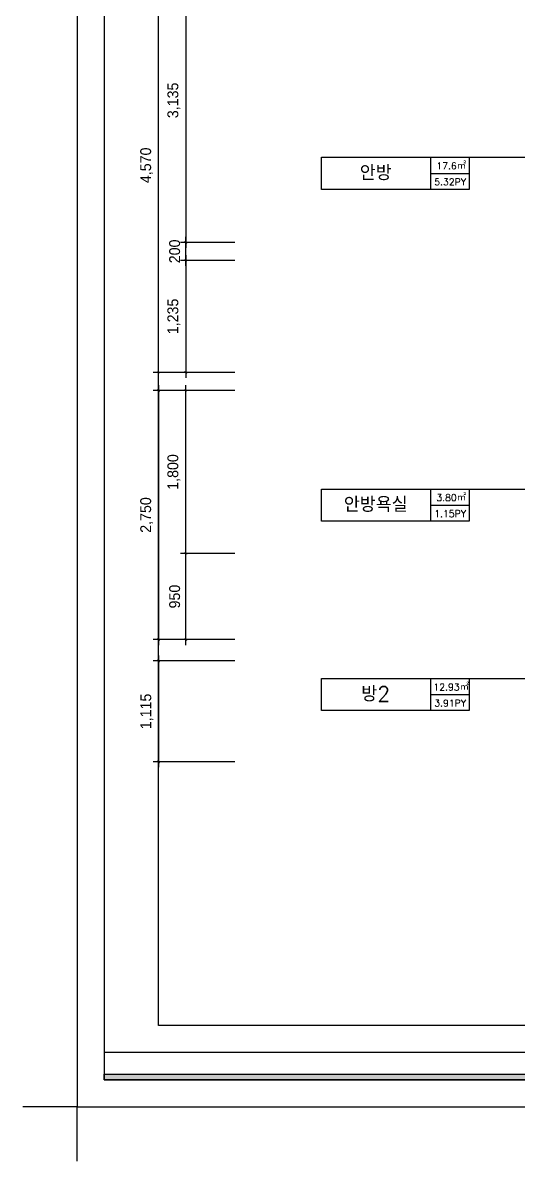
# Model space of a CAD drawing. Header units: inches. Extents: x 4000 to 56200, y 2703 to 36422.
# Drawn here: x 4000 to 9470, y 2703 to 15270 of the extents above; entities that cross this region are included whole.
import ezdxf
from ezdxf.enums import TextEntityAlignment as Align

# ---------------------------------------------------------------- set-up
doc = ezdxf.new("R2010")
doc.units = ezdxf.units.IN
doc.header["$LTSCALE"] = 30
doc.header["$MEASUREMENT"] = 0
for name, color, linetype in [('0-ELC TEXT', 7, 'Continuous'), ('03-TEXT', 3, 'Continuous'), ('07-DIM', 5, 'Continuous'), ('FORM(YOURNAME)-1', 1, 'Continuous'), ('FORM(YOURNAME)-11', 1, 'Continuous')]:
    doc.layers.add(name, color=color, linetype=linetype)
doc.styles.add('HY 울릉도 L', font='')
doc.styles.get("Standard").update_dxf_attribs({"font": 'txt.shx', "bigfont": 'whgtxt.shx'})
doc.styles.add('YOURNAME', font='HY울릉도M.TTF')
doc.styles.get('HY 울릉도 L').set_extended_font_data('HY울릉도L')
doc.dimstyles.new('60', dxfattribs={"dimscale": 60, "dimtxt": 2, "dimasz": 1, "dimexe": 1, "dimexo": 1, "dimgap": 1, "dimtad": 1, "dimdec": 0, "dimrnd": 0.05, "dimdsep": 46, "dimlunit": 6, "dimtxsty": 'HY 울릉도 L', "dimblk": 'ARCHTICK', "dimcen": 2.5, "dimdle": 1, "dimclrd": 133, "dimclre": 133, "dimclrt": 30, "dimadec": 0, "dimazin": 0, "dimtfac": 1, "dimtdec": 0, "dimtix": 1, "dimtmove": 2, "dimatfit": 3, "dimldrblk": 'ARCHTICK', "dimfxl": 1, "dimlwd": -1, "dimlwe": -1, "dimarcsym": 0})

# ---------------------------------------------------------------- blocks, each defined once
blk = doc.blocks.new('_ARCHTICK')
at = {"color": 0, "linetype": 'ByBlock', "const_width": 0.075}
blk.add_lwpolyline([(-0.25, -0.25), (0.25, 0.25)], dxfattribs=at)
blk = doc.blocks.new('*D40')
at = {"layer": '07-DIM', "color": 133, "transparency": 16777216}
for p, q in [((6340, 15981), (5740, 15981)), ((5800, 16041), (5800, 12786)), ((6340, 12846), (5740, 12846))]:
    blk.add_line(p, q, dxfattribs=at)
at = {"layer": 'Defpoints', "color": 0, "transparency": 16777216}
for p in [(6400, 15981), (5800, 12846), (6400, 12846)]:
    blk.add_point(p, dxfattribs=at)
at = {"layer": '07-DIM', "color": 133, "transparency": 16777216, "xscale": 60, "yscale": 60, "zscale": 60}
for p, rotation in [((5800, 15981), 90), ((5800, 12846), 270)]:
    blk.add_blockref('_ARCHTICK', p, dxfattribs=dict(at, rotation=rotation))
at = {"layer": '07-DIM', "color": 30, "transparency": 16777216, "insert": (5668, 14413), "char_height": 120, "attachment_point": 5, "rotation": 90, "style": 'HY 울릉도 L'}
blk.add_mtext('3,135', dxfattribs=at)
blk = doc.blocks.new('*D41')
at = {"layer": '07-DIM', "color": 133, "transparency": 16777216}
for p, q in [((6340, 12846), (5740, 12846)), ((5800, 12586), (5800, 12906)), ((6340, 12646), (5740, 12646))]:
    blk.add_line(p, q, dxfattribs=at)
at = {"layer": 'Defpoints', "color": 0, "transparency": 16777216}
for p in [(5800, 12846), (6400, 12846), (6400, 12646)]:
    blk.add_point(p, dxfattribs=at)
at = {"layer": '07-DIM', "color": 133, "transparency": 16777216, "xscale": 60, "yscale": 60, "zscale": 60}
for p, rotation in [((5800, 12846), 270), ((5800, 12646), 90)]:
    blk.add_blockref('_ARCHTICK', p, dxfattribs=dict(at, rotation=rotation))
at = {"layer": '07-DIM', "color": 30, "transparency": 16777216, "insert": (5677, 12746), "char_height": 120, "attachment_point": 5, "rotation": 90, "style": 'HY 울릉도 L'}
blk.add_mtext('200', dxfattribs=at)
blk = doc.blocks.new('*D42')
at = {"layer": '07-DIM', "color": 133, "transparency": 16777216}
for p, q in [((6340, 15981), (5440, 15981)), ((5500, 11351), (5500, 16041)), ((6340, 11411), (5440, 11411))]:
    blk.add_line(p, q, dxfattribs=at)
at = {"layer": 'Defpoints', "color": 0, "transparency": 16777216}
for p in [(5500, 15981), (6400, 15981), (6400, 11411)]:
    blk.add_point(p, dxfattribs=at)
at = {"layer": '07-DIM', "color": 133, "transparency": 16777216, "xscale": 60, "yscale": 60, "zscale": 60}
for p, rotation in [((5500, 15981), 90), ((5500, 11411), 270)]:
    blk.add_blockref('_ARCHTICK', p, dxfattribs=dict(at, rotation=rotation))
at = {"layer": '07-DIM', "color": 30, "transparency": 16777216, "insert": (5368, 13696), "char_height": 120, "attachment_point": 5, "rotation": 90, "style": 'HY 울릉도 L'}
blk.add_mtext('4,570', dxfattribs=at)
blk = doc.blocks.new('*D43')
at = {"layer": '07-DIM', "color": 133, "transparency": 16777216}
for p, q in [((5800, 12706), (5800, 11351)), ((6340, 12646), (5740, 12646)), ((6340, 11411), (5740, 11411))]:
    blk.add_line(p, q, dxfattribs=at)
at = {"layer": 'Defpoints', "color": 0, "transparency": 16777216}
for p in [(6400, 12646), (5800, 11411), (6400, 11411)]:
    blk.add_point(p, dxfattribs=at)
at = {"layer": '07-DIM', "color": 133, "transparency": 16777216, "xscale": 60, "yscale": 60, "zscale": 60}
for p, rotation in [((5800, 12646), 90), ((5800, 11411), 270)]:
    blk.add_blockref('_ARCHTICK', p, dxfattribs=dict(at, rotation=rotation))
at = {"layer": '07-DIM', "color": 30, "transparency": 16777216, "insert": (5668, 12028), "char_height": 120, "attachment_point": 5, "rotation": 90, "style": 'HY 울릉도 L'}
blk.add_mtext('1,235', dxfattribs=at)
blk = doc.blocks.new('*D44')
at = {"layer": '07-DIM', "color": 133, "transparency": 16777216}
for p, q in [((6340, 11211), (5440, 11211)), ((5500, 11271), (5500, 8401)), ((6340, 8461), (5440, 8461))]:
    blk.add_line(p, q, dxfattribs=at)
at = {"layer": 'Defpoints', "color": 0, "transparency": 16777216}
for p in [(6400, 11211), (5500, 8461), (6400, 8461)]:
    blk.add_point(p, dxfattribs=at)
at = {"layer": '07-DIM', "color": 133, "transparency": 16777216, "xscale": 60, "yscale": 60, "zscale": 60}
for p, rotation in [((5500, 11211), 90), ((5500, 8461), 270)]:
    blk.add_blockref('_ARCHTICK', p, dxfattribs=dict(at, rotation=rotation))
at = {"layer": '07-DIM', "color": 30, "transparency": 16777216, "insert": (5368, 9836), "char_height": 120, "attachment_point": 5, "rotation": 90, "style": 'HY 울릉도 L'}
blk.add_mtext('2,750', dxfattribs=at)
blk = doc.blocks.new('*D45')
at = {"layer": '07-DIM', "color": 133, "transparency": 16777216}
for p, q in [((5800, 8401), (5800, 9471)), ((6340, 9411), (5740, 9411)), ((6340, 8461), (5740, 8461))]:
    blk.add_line(p, q, dxfattribs=at)
at = {"layer": 'Defpoints', "color": 0, "transparency": 16777216}
for p in [(5800, 9411), (6400, 9411), (6400, 8461)]:
    blk.add_point(p, dxfattribs=at)
at = {"layer": '07-DIM', "color": 133, "transparency": 16777216, "xscale": 60, "yscale": 60, "zscale": 60}
for p, rotation in [((5800, 9411), 90), ((5800, 8461), 270)]:
    blk.add_blockref('_ARCHTICK', p, dxfattribs=dict(at, rotation=rotation))
at = {"layer": '07-DIM', "color": 30, "transparency": 16777216, "insert": (5677, 8936), "char_height": 120, "attachment_point": 5, "rotation": 90, "style": 'HY 울릉도 L'}
blk.add_mtext('950', dxfattribs=at)
blk = doc.blocks.new('*D46')
at = {"layer": '07-DIM', "color": 133, "transparency": 16777216}
for p, q in [((6340, 11211), (5740, 11211)), ((5800, 9351), (5800, 11271)), ((6340, 9411), (5740, 9411))]:
    blk.add_line(p, q, dxfattribs=at)
at = {"layer": 'Defpoints', "color": 0, "transparency": 16777216}
for p in [(5800, 11211), (6400, 11211), (6400, 9411)]:
    blk.add_point(p, dxfattribs=at)
at = {"layer": '07-DIM', "color": 133, "transparency": 16777216, "xscale": 60, "yscale": 60, "zscale": 60}
for p, rotation in [((5800, 11211), 90), ((5800, 9411), 270)]:
    blk.add_blockref('_ARCHTICK', p, dxfattribs=dict(at, rotation=rotation))
at = {"layer": '07-DIM', "color": 30, "transparency": 16777216, "insert": (5668, 10311), "char_height": 120, "attachment_point": 5, "rotation": 90, "style": 'HY 울릉도 L'}
blk.add_mtext('1,800', dxfattribs=at)
blk = doc.blocks.new('*D47')
at = {"layer": '07-DIM', "color": 133, "transparency": 16777216}
for p, q in [((6340, 8226), (5440, 8226)), ((5500, 8286), (5500, 7051)), ((6340, 7111), (5440, 7111))]:
    blk.add_line(p, q, dxfattribs=at)
at = {"layer": 'Defpoints', "color": 0, "transparency": 16777216}
for p in [(6400, 8226), (5500, 7111), (6400, 7111)]:
    blk.add_point(p, dxfattribs=at)
at = {"layer": '07-DIM', "color": 133, "transparency": 16777216, "xscale": 60, "yscale": 60, "zscale": 60}
for p, rotation in [((5500, 8226), 90), ((5500, 7111), 270)]:
    blk.add_blockref('_ARCHTICK', p, dxfattribs=dict(at, rotation=rotation))
at = {"layer": '07-DIM', "color": 30, "transparency": 16777216, "insert": (5369, 7668), "char_height": 120, "attachment_point": 5, "rotation": 90, "style": 'HY 울릉도 L'}
blk.add_mtext('1,115', dxfattribs=at)
blk = doc.blocks.new('FORM-ELEVATION')
at = {"layer": 'FORM(YOURNAME)-11'}
h = blk.add_hatch(color=256, dxfattribs=at)
h.dxf.hatch_style = 1
h.paths.add_polyline_path([(-10309, 35708), (71691, 35708), (71691, 35508), (-10309, 35508)])
h.paths.add_polyline_path([(-10309, -21492), (71691, -21492), (71691, -21692), (-10309, -21692)])
at = {"layer": 'Defpoints', "color": 158}
blk.add_line((62481, -20692), (-10309, -20692), dxfattribs=at)
for points in [[(-10309, -21692), (71691, -21692), (71691, 35708), (-10309, 35708)], [(-8309, 33708), (61071, 33708), (61071, -19692), (-8309, -19692)]]:
    blk.add_lwpolyline(points, close=True, dxfattribs=at)
at = {"layer": 'Defpoints', "color": 1}
blk.add_lwpolyline([(-11309, -24692), (-11309, -22692), (-13309, -22692)], dxfattribs=at)
at = {"layer": 'FORM(YOURNAME)-11', "color": 250}
blk.add_lwpolyline([(-11309, -22692), (72691, -22692), (72691, 36708), (-11309, 36708)], close=True, dxfattribs=at)
at = {"layer": 'FORM(YOURNAME)-11'}
blk.add_lwpolyline([(-10309, -21492), (71691, -21492), (71691, -21692), (-10309, -21692)], close=True, dxfattribs=at)
at = {"layer": 'FORM(YOURNAME)-11', "color": 3, "style": 'YOURNAME'}
for tag, height, p in [('1', 450, (71041, -1219)), ('2', 450, (71041, -1863)), ('3', 450, (71041, -3150)), ('4', 450, (71041, -5081)), ('5', 515, (71041, -7398)), ('6', 515, (71041, -9650)), ('7', 515, (71041, -11903)), ('8', 515, (71041, -14155)), ('9', 515, (71041, -16408)), ('10', 515, (66791, -18596)), ('11', 515, (71041, -18660)), ('12', 515, (66791, -20848)), ('13', 515, (71041, -20848))]:
    blk.add_attdef(tag, text='', height=height, dxfattribs=at).set_placement(p, align=Align.MIDDLE_RIGHT)

msp = doc.modelspace()

# ---------------------------------------------------------------- linework, layer by layer
at = {"layer": '0-ELC TEXT'}
for p, q in [((8505.5, 13430.5), (8505.5, 13784.3)), ((8930.2, 13784.3), (10092.6, 13784.3)), ((8505.5, 13607.4), (8930.2, 13607.4)), ((8505.5, 9768.9), (8505.5, 10122.6)), ((8930.2, 10122.6), (10092.6, 10122.6)), ((8505.5, 9945.8), (8930.2, 9945.8)), ((8505.5, 7677.4), (8505.5, 8031.2)), ((8930.2, 8031.2), (10092.6, 8031.2)), ((8505.5, 7854.3), (8930.2, 7854.3))]:
    msp.add_line(p, q, dxfattribs=at)
for points in [[(7298.3, 13784.3), (8930.2, 13784.3), (8930.2, 13430.5), (7298.3, 13430.5)], [(7298.3, 10122.6), (8930.2, 10122.6), (8930.2, 9768.9), (7298.3, 9768.9)], [(7298.3, 8031.2), (8930.2, 8031.2), (8930.2, 7677.4), (7298.3, 7677.4)]]:
    msp.add_lwpolyline(points, close=True, dxfattribs=at)

# ---------------------------------------------------------------- block references
at = {"layer": 'FORM(YOURNAME)-1', "xscale": 0.3, "yscale": 0.3, "zscale": 0.3}
msp.add_blockref('FORM-ELEVATION', (7992.2, 10110.5), dxfattribs=at)

# ---------------------------------------------------------------- texts
at = {"layer": '03-TEXT'}
for s, height, p in [('안방', 166.67, (7897, 13530.8)), ('17.6㎡', 75, (8731.2, 13652.5)), ('5.32PY', 75, (8718.4, 13475.6)), ('3.80㎡', 75, (8731.2, 9990.8)), ('안방욕실', 166.67, (7897, 9869.2)), ('1.15PY', 75, (8718.4, 9814)), ('방2', 166.67, (7897, 7777.7)), ('12.93㎡', 75, (8731.2, 7899.4)), ('3.91PY', 75, (8718.4, 7722.5))]:
    msp.add_text(s, height=height, dxfattribs=at).set_placement(p, align=Align.CENTER)

# ---------------------------------------------------------------- dimensions: what is measured, and where the dimension line sits
at = {"layer": '07-DIM'}
for base, p1, p2, picture, middle in [((5499.7, 15980.5), (6399.7, 11410.5), (6399.7, 15980.5), '*D42', (5367.8, 13695.5)), ((5799.7, 12845.5), (6399.7, 15980.5), (6399.7, 12845.5), '*D40', (5667.7, 14413)), ((5799.7, 12845.5), (6399.7, 12645.5), (6399.7, 12845.5), '*D41', (5677.1, 12745.5)), ((5799.7, 11410.5), (6399.7, 12645.5), (6399.7, 11410.5), '*D43', (5667.7, 12028)), ((5499.7, 8460.5), (6399.7, 11210.5), (6399.7, 8460.5), '*D44', (5367.8, 9835.5)), ((5799.7, 11210.5), (6399.7, 9410.5), (6399.7, 11210.5), '*D46', (5667.8, 10310.5)), ((5799.7, 9410.5), (6399.7, 8460.5), (6399.7, 9410.5), '*D45', (5677, 8935.5)), ((5499.7, 7110.5), (6399.7, 8225.5), (6399.7, 7110.5), '*D47', (5369.1, 7668))]:
    dim = msp.add_linear_dim(base=base, p1=p1, p2=p2, angle=90, dimstyle='60', dxfattribs=at)
    dim.commit()
    dim.dimension.update_dxf_attribs({"geometry": picture, "text_midpoint": middle})

doc.saveas('drawing.dxf')
